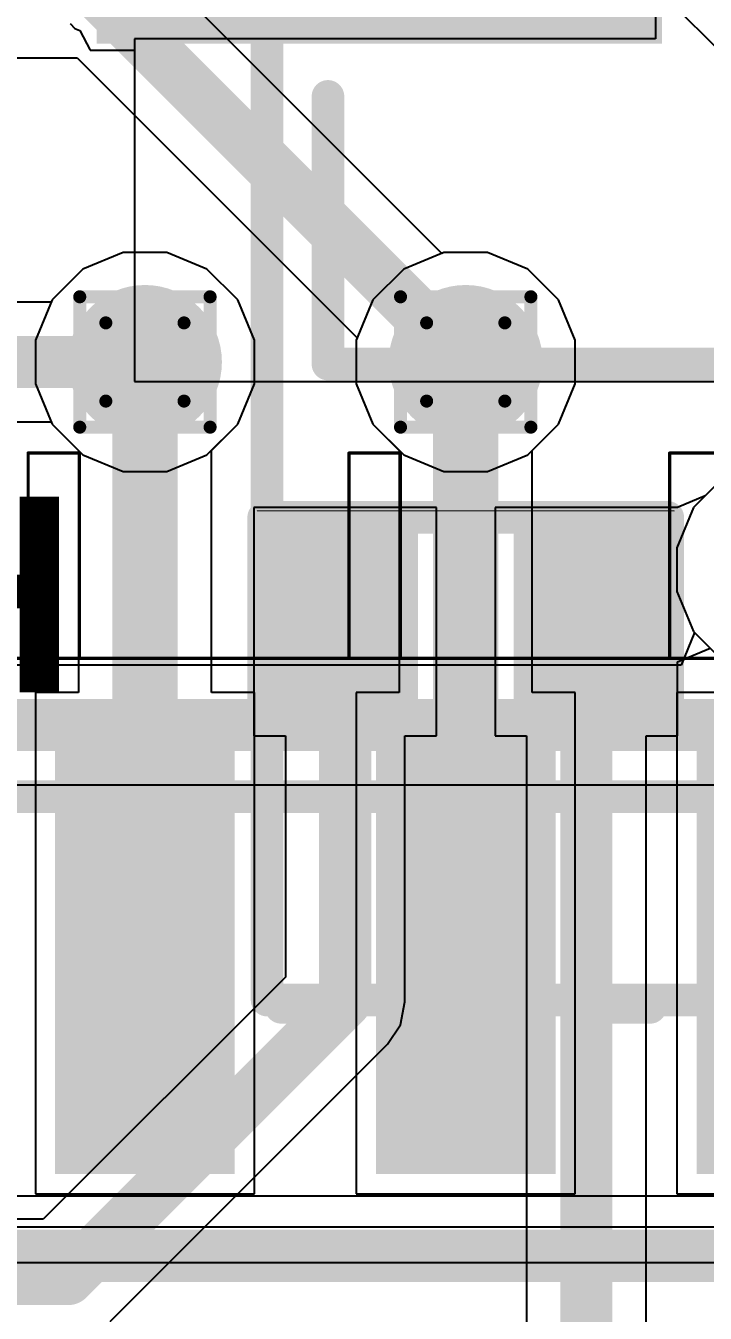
# Model space of a CAD drawing. Header units: inches. Extents: x -6 to 5433, y -4 to 5447.
# Drawn here: x 31.64 to 34.29, y -0.22 to 4.79 of the extents above; entities that cross this region are included whole.
import ezdxf

# ---------------------------------------------------------------- set-up
doc = ezdxf.new("R2010")
doc.units = ezdxf.units.IN
for name, color, linetype in [('Bottom Layer', 5, 'Continuous'), ('Bottom Overlay', 54, 'Continuous'), ('Bottom Paste', 16, 'Continuous'), ('Bottom Solder', 6, 'Continuous'), ('Dimensions', 6, 'Continuous'), ('Drill Drawing', 1, 'Continuous'), ('Ground', 16, 'Continuous'), ('Mechanical 4', 56, 'Continuous'), ('Power', 76, 'Continuous'), ('Top Layer', 1, 'Continuous'), ('Top Overlay', 2, 'Continuous'), ('Top Paste', 8, 'Continuous'), ('Top Solder', 216, 'Continuous'), ('Via Holes', 16, 'Continuous')]:
    doc.layers.add(name, color=color, linetype=linetype)
doc.styles.add('Arial_Bold', font='', dxfattribs={"height": 0.2})
doc.styles.get('Arial_Bold').set_extended_font_data('Arial', bold=True)

# ---------------------------------------------------------------- blocks, each defined once
blk = doc.blocks.new('YSPI0520_2R2M__2')
at = {"layer": 'Top Solder'}
blk.add_hatch(color=216, dxfattribs=at).paths.add_polyline_path([(1.3984, 1.3516), (3.6016, 1.3516), (3.6016, -1.3516), (1.3984, -1.3516)])
at = {"layer": 'Top Overlay'}
for points in [[(2.7, 2.6, 0.127, 0.127, 0), (-2.7, 2.6, 0.127, 0.127, 0)], [(2.7, 2.6, 0.127, 0.127, 0), (2.7, 1.557, 0.127, 0.127, 0)]]:
    blk.add_lwpolyline(points, format="xyseb", dxfattribs=at)
for points in [[(2.6682, 2.6, 0.0635, 0.0635, 1), (2.7317, 2.6, 0.0635, 0.0635, 1)], [(2.6682, 2.6, 0.0635, 0.0635, 1), (2.7317, 2.6, 0.0635, 0.0635, 1)], [(2.6682, 1.557, 0.0635, 0.0635, 1), (2.7317, 1.557, 0.0635, 0.0635, 1)]]:
    blk.add_lwpolyline(points, format="xyseb", close=True, dxfattribs=at)
blk = doc.blocks.new('SOIC_8_0_154___3_90___W______B_25')
at = {"layer": 'Bottom Overlay'}
blk.add_lwpolyline([(-1.8288, 2.5146, 0.127, 0.127, 0), (1.8034, 2.5146, 0.127, 0.127, 0)], format="xyseb", dxfattribs=at)
blk = doc.blocks.new('R___0402_B_26')
at = {"layer": 'Bottom Layer'}
for points in [[(-0.2413, 0.3175), (-0.2413, -0.3175), (-0.6985, -0.3175), (-0.6985, 0.3175)], [(0.6985, 0.3175), (0.6985, -0.3175), (0.2413, -0.3175), (0.2413, 0.3175)]]:
    blk.add_hatch(color=5, dxfattribs=at).paths.add_polyline_path(points)
at = {"layer": 'Bottom Paste'}
for points in [[(-0.2413, 0.3175), (-0.2413, -0.3175), (-0.6985, -0.3175), (-0.6985, 0.3175)], [(0.6985, 0.3175), (0.6985, -0.3175), (0.2413, -0.3175), (0.2413, 0.3175)]]:
    blk.add_hatch(color=16, dxfattribs=at).paths.add_polyline_path(points)
at = {"layer": 'Bottom Solder'}
for points in [[(-0.1863, 0.3725), (-0.1863, -0.3725), (-0.7535, -0.3725), (-0.7535, 0.3725)], [(0.7535, 0.3725), (0.7535, -0.3725), (0.1863, -0.3725), (0.1863, 0.3725)]]:
    blk.add_hatch(color=6, dxfattribs=at).paths.add_polyline_path(points)
at = {"layer": 'Bottom Overlay'}
for points in [[(-0.7874, -0.4064, 0.127, 0.127, 0), (-0.7874, 0.4064, 0.127, 0.127, 0)], [(-0.7874, 0.4064, 0.127, 0.127, 0), (0.7874, 0.4064, 0.127, 0.127, 0)], [(0.7874, -0.4064, 0.127, 0.127, 0), (0.7874, 0.4064, 0.127, 0.127, 0)], [(-0.8128, 0.4318, 0.00323, 0.00323, 0), (0.8128, 0.4318, 0.00323, 0.00323, 0)], [(-0.7874, -0.4064, 0.127, 0.127, 0), (0.7874, -0.4064, 0.127, 0.127, 0)]]:
    blk.add_lwpolyline(points, format="xyseb", dxfattribs=at)
for points in [[(-0.8191, 0.4064, 0.0635, 0.0635, 1), (-0.7556, 0.4064, 0.0635, 0.0635, 1)], [(-0.8191, 0.4064, 0.0635, 0.0635, 1), (-0.7556, 0.4064, 0.0635, 0.0635, 1)], [(0.7556, 0.4064, 0.0635, 0.0635, 1), (0.8191, 0.4064, 0.0635, 0.0635, 1)], [(0.7556, 0.4064, 0.0635, 0.0635, 1), (0.8191, 0.4064, 0.0635, 0.0635, 1)], [(-0.8136, 0.4318, 0.00161, 0.00161, 1), (-0.812, 0.4318, 0.00161, 0.00161, 1)], [(0.812, 0.4318, 0.00161, 0.00161, 1), (0.8136, 0.4318, 0.00161, 0.00161, 1)], [(-0.8191, -0.4064, 0.0635, 0.0635, 1), (-0.7556, -0.4064, 0.0635, 0.0635, 1)], [(-0.8191, -0.4064, 0.0635, 0.0635, 1), (-0.7556, -0.4064, 0.0635, 0.0635, 1)], [(0.7556, -0.4064, 0.0635, 0.0635, 1), (0.8191, -0.4064, 0.0635, 0.0635, 1)], [(0.7556, -0.4064, 0.0635, 0.0635, 1), (0.8191, -0.4064, 0.0635, 0.0635, 1)]]:
    blk.add_lwpolyline(points, format="xyseb", close=True, dxfattribs=at)
blk = doc.blocks.new('SM08B_GHS_TB_LF__SN__156')
at = {"layer": 'Top Layer'}
for points in [[(-3.4252, 2.4499), (-2.8252, 2.4499), (-2.8252, 0.7499), (-3.4252, 0.7499)], [(-2.175, 2.4499), (-1.575, 2.4499), (-1.575, 0.7499), (-2.175, 0.7499)]]:
    blk.add_hatch(color=1, dxfattribs=at).paths.add_polyline_path(points)
at = {"layer": 'Top Paste'}
for points in [[(-3.4252, 2.4499), (-2.8252, 2.4499), (-2.8252, 0.7499), (-3.4252, 0.7499)], [(-2.175, 2.4499), (-1.575, 2.4499), (-1.575, 0.7499), (-2.175, 0.7499)]]:
    blk.add_hatch(color=8, dxfattribs=at).paths.add_polyline_path(points)
at = {"layer": 'Top Solder'}
for points in [[(-3.4752, 2.5), (-2.7752, 2.5), (-2.7752, 0.6999), (-3.4752, 0.6999)], [(-2.225, 2.5), (-1.525, 2.5), (-1.525, 0.6999), (-2.225, 0.6999)], [(-0.9751, 2.5), (-0.2751, 2.5), (-0.2751, 0.6999), (-0.9751, 0.6999)]]:
    blk.add_hatch(color=216, dxfattribs=at).paths.add_polyline_path(points)
at = {"layer": 'Top Overlay'}
for points in [[(-2.594, 1.3499, 0.1274, 0.1274, 0), (-2.4063, 1.3499, 0.1274, 0.1274, 0)], [(-1.344, 1.3499, 0.1274, 0.1274, 0), (-1.1563, 1.3499, 0.1274, 0.1274, 0)]]:
    blk.add_lwpolyline(points, format="xyseb", dxfattribs=at)
for points in [[(-2.6258, 1.3499, 0.0637, 0.0637, 1), (-2.5622, 1.3499, 0.0637, 0.0637, 1)], [(-2.4381, 1.3499, 0.0637, 0.0637, 1), (-2.3744, 1.3499, 0.0637, 0.0637, 1)], [(-1.3759, 1.3499, 0.0637, 0.0637, 1), (-1.3122, 1.3499, 0.0637, 0.0637, 1)], [(-1.1881, 1.3499, 0.0637, 0.0637, 1), (-1.1244, 1.3499, 0.0637, 0.0637, 1)]]:
    blk.add_lwpolyline(points, format="xyseb", close=True, dxfattribs=at)

msp = doc.modelspace()

# ---------------------------------------------------------------- hatches: boundary and pattern name
at = {"layer": 'Bottom Layer'}
h = msp.add_hatch(color=5, dxfattribs=at)
edge = h.paths.add_edge_path()
edge.add_arc((32.1072, 3.4829), 0.3, 0, 360)
h = msp.add_hatch(color=5, dxfattribs=at)
edge = h.paths.add_edge_path()
edge.add_arc((33.3573, 3.4829), 0.3, 0, 360)
at = {"layer": 'Ground'}
h = msp.add_hatch(color=16, dxfattribs=at)
edge = h.paths.add_edge_path()
edge.add_arc((32.1072, 3.4829), 0.3, 0, 360)
h = msp.add_hatch(color=16, dxfattribs=at)
edge = h.paths.add_edge_path()
edge.add_arc((33.3573, 3.4829), 0.3, 0, 360)
at = {"layer": 'Power'}
h = msp.add_hatch(color=76, dxfattribs=at)
edge = h.paths.add_edge_path()
edge.add_arc((32.1072, 3.4829), 0.3, 0, 360)
h = msp.add_hatch(color=76, dxfattribs=at)
edge = h.paths.add_edge_path()
edge.add_arc((33.3573, 3.4829), 0.3, 0, 360)
at = {"layer": 'Top Layer'}
h = msp.add_hatch(color=1, dxfattribs=at)
edge = h.paths.add_edge_path()
edge.add_arc((32.1072, 3.4829), 0.3, 0, 360)
h = msp.add_hatch(color=1, dxfattribs=at)
edge = h.paths.add_edge_path()
edge.add_arc((33.3573, 3.4829), 0.3, 0, 360)
at = {"layer": 'Via Holes'}
h = msp.add_hatch(color=7, dxfattribs=at)
edge = h.paths.add_edge_path()
edge.add_arc((32.1072, 3.4829), 0.15, 0, 360)
h = msp.add_hatch(color=7, dxfattribs=at)
edge = h.paths.add_edge_path()
edge.add_arc((33.3573, 3.4829), 0.15, 0, 360)

# ---------------------------------------------------------------- linework, layer by layer
at = {"layer": 'Bottom Layer'}
for p, q in [((32.0222, 3.9099), (31.8653, 3.8449)), ((32.1921, 3.9099), (32.0222, 3.9099)), ((32.349, 3.8449), (32.1921, 3.9099)), ((33.2724, 3.9099), (33.1155, 3.8449)), ((33.4423, 3.9099), (33.2724, 3.9099)), ((33.5992, 3.8449), (33.4423, 3.9099)), ((31.8653, 3.8449), (31.7452, 3.7247)), ((32.4691, 3.7247), (32.349, 3.8449)), ((33.1155, 3.8449), (32.9953, 3.7247)), ((33.7193, 3.7247), (33.5992, 3.8449)), ((31.7452, 3.7247), (31.6802, 3.5678)), ((32.5342, 3.5678), (32.4691, 3.7247)), ((32.9953, 3.7247), (32.9303, 3.5678)), ((33.7843, 3.5678), (33.7193, 3.7247)), ((31.6802, 3.5678), (31.6802, 3.3979)), ((32.5342, 3.3979), (32.5342, 3.5678)), ((32.9303, 3.5678), (32.9303, 3.3979)), ((33.7843, 3.3979), (33.7843, 3.5678)), ((31.6802, 3.3979), (31.7452, 3.241)), ((32.4691, 3.241), (32.5342, 3.3979)), ((32.9303, 3.3979), (32.9953, 3.241)), ((33.7193, 3.241), (33.7843, 3.3979)), ((31.7452, 3.241), (31.8653, 3.1209)), ((32.349, 3.1209), (32.4691, 3.241)), ((32.9953, 3.241), (33.1155, 3.1209)), ((33.5992, 3.1209), (33.7193, 3.241)), ((31.8653, 3.1209), (32.0222, 3.0559)), ((32.1921, 3.0559), (32.349, 3.1209)), ((33.1155, 3.1209), (33.2724, 3.0559)), ((33.4423, 3.0559), (33.5992, 3.1209)), ((32.0222, 3.0559), (32.1921, 3.0559)), ((33.2724, 3.0559), (33.4423, 3.0559)), ((34.2908, 2.9615), (34.1828, 2.9154)), ((33.243, 2.9154), (32.5318, 2.9154)), ((32.5318, 2.9154), (32.5318, 2.0264)), ((33.243, 2.0264), (33.243, 2.9154)), ((34.1828, 2.9154), (33.4716, 2.9154)), ((33.4716, 2.9154), (33.4716, 2.0264)), ((34.1828, 2.9154), (34.1828, 2.9154)), ((34.1828, 2.9154), (34.1828, 2.9154)), ((34.1828, 2.9154), (34.1828, 2.9154)), ((34.1828, 2.3151), (34.3098, 2.3677)), ((34.1828, 2.0264), (34.1828, 2.3151)), ((32.5318, 2.0264), (32.6544, 2.0264)), ((32.6544, 2.0264), (32.6544, 1.0863)), ((33.1205, 0.9898), (33.1205, 2.0264)), ((33.1205, 2.0264), (33.243, 2.0264)), ((33.4716, 2.0264), (33.5942, 2.0264)), ((33.5942, 2.0264), (33.5942, -0.3242)), ((34.0603, -0.4207), (34.0603, 2.0264)), ((34.0603, 2.0264), (34.1828, 2.0264)), ((32.6544, 1.0863), (31.7106, 0.1426)), ((33.1028, 0.9006), (33.1205, 0.9898)), ((33.0523, 0.825), (33.1028, 0.9006)), ((31.972, -0.2553), (33.0523, 0.825)), ((31.7106, 0.1426), (31.3541, 0.1426))]:
    msp.add_line(p, q, dxfattribs=at)
for points in [[(32.8874, 0.9898, 0.2032, 0.2032, 0), (32.8874, 2.4709, 0.2032, 0.2032, 0)], [(33.8272, -0.4207, 0.2032, 0.2032, 0), (33.8272, 2.4709, 0.2032, 0.2032, 0)], [(31.8072, -0.0905, 0.2032, 0.2032, 0), (32.8874, 0.9898, 0.2032, 0.2032, 0)], [(30.4521, -0.0905, 0.2032, 0.2032, 0), (31.8072, -0.0905, 0.2032, 0.2032, 0)]]:
    msp.add_lwpolyline(points, format="xyseb", dxfattribs=at)
for points in [[(32.8366, 2.4709, 0.1016, 0.1016, 1), (32.9382, 2.4709, 0.1016, 0.1016, 1)], [(33.7764, 2.4709, 0.1016, 0.1016, 1), (33.878, 2.4709, 0.1016, 0.1016, 1)], [(32.8366, 0.9898, 0.1016, 0.1016, 1), (32.9382, 0.9898, 0.1016, 0.1016, 1)], [(32.8366, 0.9898, 0.1016, 0.1016, 1), (32.9382, 0.9898, 0.1016, 0.1016, 1)], [(31.7564, -0.0905, 0.1016, 0.1016, 1), (31.858, -0.0905, 0.1016, 0.1016, 1)], [(31.7564, -0.0905, 0.1016, 0.1016, 1), (31.858, -0.0905, 0.1016, 0.1016, 1)]]:
    msp.add_lwpolyline(points, format="xyseb", close=True, dxfattribs=at)
at = {"layer": 'Dimensions'}
for points in [[(32.5832, 0.9965, 0.127, 0.127, 0), (32.5832, 29.995, 0.127, 0.127, 0)], [(32.5832, 0.9965, 0.127, 0.127, 0), (61.5832, 0.9965, 0.127, 0.127, 0)]]:
    msp.add_lwpolyline(points, format="xyseb", dxfattribs=at)
msp.add_lwpolyline([(32.5515, 0.9965, 0.0635, 0.0635, 1), (32.615, 0.9965, 0.0635, 0.0635, 1)], format="xyseb", close=True, dxfattribs=at)
msp.add_lwpolyline([(32.5515, 0.9965, 0.0635, 0.0635, 1), (32.615, 0.9965, 0.0635, 0.0635, 1)], format="xyseb", close=True, dxfattribs=at)
at = {"layer": 'Drill Drawing'}
for points in [[(31.8532, 3.7369, 0.0508, 0.0508, 0), (32.3612, 3.7369, 0.0508, 0.0508, 0)], [(31.8532, 3.2289, 0.0508, 0.0508, 0), (31.8532, 3.7369, 0.0508, 0.0508, 0)], [(32.3612, 3.2289, 0.0508, 0.0508, 0), (32.3612, 3.7369, 0.0508, 0.0508, 0)], [(33.1033, 3.7369, 0.0508, 0.0508, 0), (33.6113, 3.7369, 0.0508, 0.0508, 0)], [(33.1033, 3.2289, 0.0508, 0.0508, 0), (33.1033, 3.7369, 0.0508, 0.0508, 0)], [(33.6113, 3.2289, 0.0508, 0.0508, 0), (33.6113, 3.7369, 0.0508, 0.0508, 0)], [(31.9548, 3.6353, 0.0508, 0.0508, 0), (32.2596, 3.6353, 0.0508, 0.0508, 0)], [(31.9548, 3.3305, 0.0508, 0.0508, 0), (31.9548, 3.6353, 0.0508, 0.0508, 0)], [(32.2596, 3.3305, 0.0508, 0.0508, 0), (32.2596, 3.6353, 0.0508, 0.0508, 0)], [(33.2049, 3.6353, 0.0508, 0.0508, 0), (33.5097, 3.6353, 0.0508, 0.0508, 0)], [(33.2049, 3.3305, 0.0508, 0.0508, 0), (33.2049, 3.6353, 0.0508, 0.0508, 0)], [(33.5097, 3.3305, 0.0508, 0.0508, 0), (33.5097, 3.6353, 0.0508, 0.0508, 0)], [(31.9548, 3.3305, 0.0508, 0.0508, 0), (32.2596, 3.3305, 0.0508, 0.0508, 0)], [(33.2049, 3.3305, 0.0508, 0.0508, 0), (33.5097, 3.3305, 0.0508, 0.0508, 0)], [(31.8532, 3.2289, 0.0508, 0.0508, 0), (32.3612, 3.2289, 0.0508, 0.0508, 0)], [(33.1033, 3.2289, 0.0508, 0.0508, 0), (33.6113, 3.2289, 0.0508, 0.0508, 0)]]:
    msp.add_lwpolyline(points, format="xyseb", dxfattribs=at)
for points in [[(31.8405, 3.7369, 0.0254, 0.0254, 1), (31.8659, 3.7369, 0.0254, 0.0254, 1)], [(31.8405, 3.7369, 0.0254, 0.0254, 1), (31.8659, 3.7369, 0.0254, 0.0254, 1)], [(32.3485, 3.7369, 0.0254, 0.0254, 1), (32.3739, 3.7369, 0.0254, 0.0254, 1)], [(32.3485, 3.7369, 0.0254, 0.0254, 1), (32.3739, 3.7369, 0.0254, 0.0254, 1)], [(33.0906, 3.7369, 0.0254, 0.0254, 1), (33.116, 3.7369, 0.0254, 0.0254, 1)], [(33.0906, 3.7369, 0.0254, 0.0254, 1), (33.116, 3.7369, 0.0254, 0.0254, 1)], [(33.5986, 3.7369, 0.0254, 0.0254, 1), (33.624, 3.7369, 0.0254, 0.0254, 1)], [(33.5986, 3.7369, 0.0254, 0.0254, 1), (33.624, 3.7369, 0.0254, 0.0254, 1)], [(31.9421, 3.6353, 0.0254, 0.0254, 1), (31.9675, 3.6353, 0.0254, 0.0254, 1)], [(31.9421, 3.6353, 0.0254, 0.0254, 1), (31.9675, 3.6353, 0.0254, 0.0254, 1)], [(32.2469, 3.6353, 0.0254, 0.0254, 1), (32.2723, 3.6353, 0.0254, 0.0254, 1)], [(32.2469, 3.6353, 0.0254, 0.0254, 1), (32.2723, 3.6353, 0.0254, 0.0254, 1)], [(33.1922, 3.6353, 0.0254, 0.0254, 1), (33.2176, 3.6353, 0.0254, 0.0254, 1)], [(33.1922, 3.6353, 0.0254, 0.0254, 1), (33.2176, 3.6353, 0.0254, 0.0254, 1)], [(33.497, 3.6353, 0.0254, 0.0254, 1), (33.5224, 3.6353, 0.0254, 0.0254, 1)], [(33.497, 3.6353, 0.0254, 0.0254, 1), (33.5224, 3.6353, 0.0254, 0.0254, 1)], [(31.9421, 3.3305, 0.0254, 0.0254, 1), (31.9675, 3.3305, 0.0254, 0.0254, 1)], [(31.9421, 3.3305, 0.0254, 0.0254, 1), (31.9675, 3.3305, 0.0254, 0.0254, 1)], [(32.2469, 3.3305, 0.0254, 0.0254, 1), (32.2723, 3.3305, 0.0254, 0.0254, 1)], [(32.2469, 3.3305, 0.0254, 0.0254, 1), (32.2723, 3.3305, 0.0254, 0.0254, 1)], [(33.1922, 3.3305, 0.0254, 0.0254, 1), (33.2176, 3.3305, 0.0254, 0.0254, 1)], [(33.1922, 3.3305, 0.0254, 0.0254, 1), (33.2176, 3.3305, 0.0254, 0.0254, 1)], [(33.497, 3.3305, 0.0254, 0.0254, 1), (33.5224, 3.3305, 0.0254, 0.0254, 1)], [(33.497, 3.3305, 0.0254, 0.0254, 1), (33.5224, 3.3305, 0.0254, 0.0254, 1)], [(31.8405, 3.2289, 0.0254, 0.0254, 1), (31.8659, 3.2289, 0.0254, 0.0254, 1)], [(31.8405, 3.2289, 0.0254, 0.0254, 1), (31.8659, 3.2289, 0.0254, 0.0254, 1)], [(32.3485, 3.2289, 0.0254, 0.0254, 1), (32.3739, 3.2289, 0.0254, 0.0254, 1)], [(32.3485, 3.2289, 0.0254, 0.0254, 1), (32.3739, 3.2289, 0.0254, 0.0254, 1)], [(33.0906, 3.2289, 0.0254, 0.0254, 1), (33.116, 3.2289, 0.0254, 0.0254, 1)], [(33.0906, 3.2289, 0.0254, 0.0254, 1), (33.116, 3.2289, 0.0254, 0.0254, 1)], [(33.5986, 3.2289, 0.0254, 0.0254, 1), (33.624, 3.2289, 0.0254, 0.0254, 1)], [(33.5986, 3.2289, 0.0254, 0.0254, 1), (33.624, 3.2289, 0.0254, 0.0254, 1)]]:
    msp.add_lwpolyline(points, format="xyseb", close=True, dxfattribs=at)
at = {"layer": 'Ground'}
for p, q in [((33.622, 5.4184), (34.3742, 4.6662)), ((33.2636, 3.9062), (32.1041, 5.0658)), ((27.2532, 4.6679), (31.8427, 4.6679)), ((31.8427, 4.6679), (32.934, 3.5766)), ((32.0222, 3.9099), (31.8653, 3.8449)), ((32.1921, 3.9099), (32.0222, 3.9099)), ((32.349, 3.8449), (32.1921, 3.9099)), ((33.2724, 3.9099), (33.2636, 3.9062)), ((33.4423, 3.9099), (33.2724, 3.9099)), ((33.5992, 3.8449), (33.4423, 3.9099)), ((31.8653, 3.8449), (31.7452, 3.7247)), ((32.4691, 3.7247), (32.349, 3.8449)), ((33.7193, 3.7247), (33.5992, 3.8449)), ((31.7415, 3.7159), (27.3774, 3.7159)), ((31.7452, 3.7247), (31.7415, 3.7159)), ((32.5342, 3.5678), (32.4691, 3.7247)), ((33.7843, 3.5678), (33.7193, 3.7247)), ((32.5342, 3.3979), (32.5342, 3.5678)), ((32.934, 3.5766), (32.9303, 3.5678)), ((32.9303, 3.5678), (32.9303, 3.3979)), ((33.7843, 3.3979), (33.7843, 3.5678)), ((32.4691, 3.241), (32.5342, 3.3979)), ((32.9303, 3.3979), (32.9953, 3.241)), ((33.7193, 3.241), (33.7843, 3.3979)), ((20.6458, 3.2498), (31.7415, 3.2498)), ((31.7415, 3.2498), (31.7452, 3.241)), ((31.7452, 3.241), (31.8653, 3.1209)), ((32.349, 3.1209), (32.4691, 3.241)), ((32.9953, 3.241), (33.1155, 3.1209)), ((33.5992, 3.1209), (33.7193, 3.241)), ((31.8653, 3.1209), (32.0222, 3.0559)), ((32.1921, 3.0559), (32.349, 3.1209)), ((33.1155, 3.1209), (33.2724, 3.0559)), ((33.4423, 3.0559), (33.5992, 3.1209)), ((32.0222, 3.0559), (32.1921, 3.0559)), ((33.2724, 3.0559), (33.4423, 3.0559)), ((34.3654, 3.0361), (34.2453, 2.916)), ((34.2453, 2.916), (34.1803, 2.7591)), ((34.1803, 2.7591), (34.1803, 2.5892)), ((34.1803, 2.5892), (34.2453, 2.4322)), ((34.2453, 2.4322), (34.3654, 2.3121)), ((37.1145, 0.2331), (26.175, 0.2331))]:
    msp.add_line(p, q, dxfattribs=at)
for points in [[(31.9392, 4.901, 0.2032, 0.2032, 0), (33.3573, 3.4829, 0.2032, 0.2032, 0)], [(20.5492, 3.4829, 0.2032, 0.2032, 0), (32.1072, 3.4829, 0.2032, 0.2032, 0)], [(17.7443, 0, 0.2032, 0.2032, 0), (37.211, 0, 0.2032, 0.2032, 0)]]:
    msp.add_lwpolyline(points, format="xyseb", dxfattribs=at)
for points in [[(32.0564, 3.4829, 0.1016, 0.1016, 1), (32.158, 3.4829, 0.1016, 0.1016, 1)], [(33.3065, 3.4829, 0.1016, 0.1016, 1), (33.4081, 3.4829, 0.1016, 0.1016, 1)]]:
    msp.add_lwpolyline(points, format="xyseb", close=True, dxfattribs=at)
at = {"layer": 'Mechanical 4'}
for points in [[(31.6521, 3.1279, 0.0127, 0.0127, 0), (31.8521, 3.1279, 0.0127, 0.0127, 0)], [(31.6521, 2.3279, 0.0127, 0.0127, 0), (31.6521, 3.1279, 0.0127, 0.0127, 0)], [(31.8521, 2.3279, 0.0127, 0.0127, 0), (31.8521, 3.1279, 0.0127, 0.0127, 0)], [(32.9021, 3.1279, 0.0127, 0.0127, 0), (33.1021, 3.1279, 0.0127, 0.0127, 0)], [(32.9021, 2.3279, 0.0127, 0.0127, 0), (32.9021, 3.1279, 0.0127, 0.0127, 0)], [(33.1021, 2.3279, 0.0127, 0.0127, 0), (33.1021, 3.1279, 0.0127, 0.0127, 0)], [(34.1521, 3.1279, 0.0127, 0.0127, 0), (34.3521, 3.1279, 0.0127, 0.0127, 0)], [(34.1521, 2.3279, 0.0127, 0.0127, 0), (34.1521, 3.1279, 0.0127, 0.0127, 0)], [(27.0021, 2.3279, 0.0127, 0.0127, 0), (45.2521, 2.3279, 0.0127, 0.0127, 0)]]:
    msp.add_lwpolyline(points, format="xyseb", dxfattribs=at)
for points in [[(31.6489, 3.1279, 0.00635, 0.00635, 1), (31.6553, 3.1279, 0.00635, 0.00635, 1)], [(31.6489, 3.1279, 0.00635, 0.00635, 1), (31.6553, 3.1279, 0.00635, 0.00635, 1)], [(31.8489, 3.1279, 0.00635, 0.00635, 1), (31.8553, 3.1279, 0.00635, 0.00635, 1)], [(31.8489, 3.1279, 0.00635, 0.00635, 1), (31.8553, 3.1279, 0.00635, 0.00635, 1)], [(32.8989, 3.1279, 0.00635, 0.00635, 1), (32.9053, 3.1279, 0.00635, 0.00635, 1)], [(32.8989, 3.1279, 0.00635, 0.00635, 1), (32.9053, 3.1279, 0.00635, 0.00635, 1)], [(33.0989, 3.1279, 0.00635, 0.00635, 1), (33.1053, 3.1279, 0.00635, 0.00635, 1)], [(33.0989, 3.1279, 0.00635, 0.00635, 1), (33.1053, 3.1279, 0.00635, 0.00635, 1)], [(34.1489, 3.1279, 0.00635, 0.00635, 1), (34.1553, 3.1279, 0.00635, 0.00635, 1)], [(34.1489, 3.1279, 0.00635, 0.00635, 1), (34.1553, 3.1279, 0.00635, 0.00635, 1)], [(31.6489, 2.3279, 0.00635, 0.00635, 1), (31.6553, 2.3279, 0.00635, 0.00635, 1)], [(31.8489, 2.3279, 0.00635, 0.00635, 1), (31.8553, 2.3279, 0.00635, 0.00635, 1)], [(32.8989, 2.3279, 0.00635, 0.00635, 1), (32.9053, 2.3279, 0.00635, 0.00635, 1)], [(33.0989, 2.3279, 0.00635, 0.00635, 1), (33.1053, 2.3279, 0.00635, 0.00635, 1)], [(34.1489, 2.3279, 0.00635, 0.00635, 1), (34.1553, 2.3279, 0.00635, 0.00635, 1)]]:
    msp.add_lwpolyline(points, format="xyseb", close=True, dxfattribs=at)
at = {"layer": 'Power'}
for p, q in [((32.0222, 3.9099), (31.8653, 3.8449)), ((32.1921, 3.9099), (32.0222, 3.9099)), ((32.349, 3.8449), (32.1921, 3.9099)), ((33.2724, 3.9099), (33.1155, 3.8449)), ((33.4423, 3.9099), (33.2724, 3.9099)), ((33.5992, 3.8449), (33.4423, 3.9099)), ((31.8653, 3.8449), (31.7452, 3.7247)), ((32.4691, 3.7247), (32.349, 3.8449)), ((33.1155, 3.8449), (32.9953, 3.7247)), ((33.7193, 3.7247), (33.5992, 3.8449)), ((31.7452, 3.7247), (31.6802, 3.5678)), ((32.5342, 3.5678), (32.4691, 3.7247)), ((32.9953, 3.7247), (32.9303, 3.5678)), ((33.7843, 3.5678), (33.7193, 3.7247)), ((31.6802, 3.5678), (31.6802, 3.3979)), ((32.5342, 3.3979), (32.5342, 3.5678)), ((32.9303, 3.5678), (32.9303, 3.3979)), ((33.7843, 3.3979), (33.7843, 3.5678)), ((31.6802, 3.3979), (31.7452, 3.241)), ((32.4691, 3.241), (32.5342, 3.3979)), ((32.9303, 3.3979), (32.9953, 3.241)), ((33.7193, 3.241), (33.7843, 3.3979)), ((31.7452, 3.241), (31.8653, 3.1209)), ((32.349, 3.1209), (32.4691, 3.241)), ((32.9953, 3.241), (33.1155, 3.1209)), ((33.5992, 3.1209), (33.7193, 3.241)), ((31.8653, 3.1209), (32.0222, 3.0559)), ((32.1921, 3.0559), (32.349, 3.1209)), ((33.1155, 3.1209), (33.2724, 3.0559)), ((33.4423, 3.0559), (33.5992, 3.1209)), ((32.0222, 3.0559), (32.1921, 3.0559)), ((33.2724, 3.0559), (33.4423, 3.0559)), ((34.3654, 3.0361), (34.2453, 2.916)), ((34.2453, 2.916), (34.1803, 2.7591)), ((34.1803, 2.7591), (34.1803, 2.5892)), ((34.1803, 2.5892), (34.2453, 2.4322)), ((34.249, 2.4285), (34.1964, 2.3015)), ((34.2453, 2.4322), (34.249, 2.4285)), ((34.1964, 2.3015), (27.5236, 2.3015)), ((27.4271, 1.8354), (54.3291, 1.8354))]:
    msp.add_line(p, q, dxfattribs=at)
msp.add_lwpolyline([(27.4271, 2.0684, 0.2032, 0.2032, 0), (39.4661, 2.0684, 0.2032, 0.2032, 0)], format="xyseb", dxfattribs=at)
at = {"layer": 'Top Layer'}
for p, q in [((34.0966, 7.6454), (34.0966, 4.7425)), ((31.8154, 4.8013), (31.8347, 4.782)), ((31.8347, 4.782), (31.8347, 4.782)), ((31.8347, 4.782), (31.8347, 4.782)), ((31.8347, 4.782), (31.8541, 4.774)), ((31.8541, 4.774), (31.8934, 4.6978)), ((34.0966, 4.7425), (32.067, 4.7425)), ((32.067, 4.7425), (32.067, 3.4067)), ((31.8934, 4.6978), (32.067, 4.6978)), ((32.067, 4.6978), (32.067, 3.9099)), ((32.0222, 3.9099), (31.8653, 3.8449)), ((32.067, 3.9099), (32.0222, 3.9099)), ((31.8653, 3.8449), (31.7452, 3.7247)), ((31.7452, 3.7247), (31.6802, 3.5678)), ((31.6802, 3.5678), (31.6802, 3.3979)), ((31.6802, 3.3979), (31.7452, 3.241)), ((32.067, 3.4067), (39.2324, 3.4067)), ((32.4691, 3.241), (32.5342, 3.3979)), ((32.5342, 3.3979), (32.5342, 3.4067)), ((32.5342, 3.4067), (32.9303, 3.4067)), ((32.9303, 3.4067), (32.9303, 3.3979)), ((32.9303, 3.3979), (32.9953, 3.241)), ((33.7193, 3.241), (33.7843, 3.3979)), ((33.7843, 3.3979), (33.7843, 3.4067)), ((33.7843, 3.4067), (36.5602, 3.4067)), ((31.7452, 3.241), (31.8482, 3.138)), ((32.3661, 3.138), (32.4691, 3.241)), ((32.9953, 3.241), (33.0984, 3.138)), ((33.6163, 3.138), (33.7193, 3.241)), ((31.8482, 3.138), (31.8482, 2.1954)), ((32.3661, 2.1954), (32.3661, 3.138)), ((33.0984, 3.138), (33.0984, 2.1954)), ((33.6163, 2.1954), (33.6163, 3.138)), ((34.3654, 3.0361), (34.2453, 2.916)), ((34.2453, 2.916), (34.1803, 2.7591)), ((34.1803, 2.7591), (34.1803, 2.5892)), ((34.1803, 2.5892), (34.2453, 2.4322)), ((34.2453, 2.4322), (34.3483, 2.3292)), ((31.8482, 2.1954), (31.6802, 2.1954)), ((31.6802, 2.1954), (31.6802, 0.2414)), ((32.5342, 2.1954), (32.3661, 2.1954)), ((32.5342, 0.2414), (32.5342, 2.1954)), ((33.0984, 2.1954), (32.9303, 2.1954)), ((32.9303, 2.1954), (32.9303, 0.2414)), ((33.7843, 2.1954), (33.6163, 2.1954)), ((33.7843, 0.2414), (33.7843, 2.1954)), ((34.3483, 2.1954), (34.1803, 2.1954)), ((34.1803, 2.1954), (34.1803, 0.2414)), ((31.6802, 0.2414), (32.5342, 0.2414)), ((32.9303, 0.2414), (33.7843, 0.2414)), ((34.1803, 0.2414), (35.0343, 0.2414)), ((39.1698, 0.1121), (31.1572, 0.1121)), ((31.1572, -0.0254), (39.3073, -0.0254))]:
    msp.add_line(p, q, dxfattribs=at)
for points in [[(32.1072, 1.2184, 0.254, 0.254, 0), (32.1072, 3.4829, 0.254, 0.254, 0)], [(33.3573, 1.2184, 0.254, 0.254, 0), (33.3573, 3.4829, 0.254, 0.254, 0)]]:
    msp.add_lwpolyline(points, format="xyseb", dxfattribs=at)
for points in [[(32.0437, 3.4829, 0.127, 0.127, 1), (32.1707, 3.4829, 0.127, 0.127, 1)], [(33.2938, 3.4829, 0.127, 0.127, 1), (33.4208, 3.4829, 0.127, 0.127, 1)], [(32.0437, 1.2184, 0.127, 0.127, 1), (32.1707, 1.2184, 0.127, 0.127, 1)], [(33.2938, 1.2184, 0.127, 0.127, 1), (33.4208, 1.2184, 0.127, 0.127, 1)]]:
    msp.add_lwpolyline(points, format="xyseb", close=True, dxfattribs=at)

# ---------------------------------------------------------------- block references
at = {"rotation": 180}
msp.add_blockref('YSPI0520_2R2M__2', (35.5204, 6.0748), dxfattribs=at)
for name, p in [('R___0402_B_26', (33.3573, 2.4709)), ('SM08B_GHS_TB_LF__SN__156', (35.2324, -0.3815)), ('SOIC_8_0_154___3_90___W______B_25', (33.1521, -0.7255))]:
    msp.add_blockref(name, p)

# ---------------------------------------------------------------- texts
at = {"layer": 'Bottom Overlay', "style": 'Arial_Bold', "text_generation_flag": 2}
msp.add_text('HDR_DN', height=0.762, rotation=360, dxfattribs=at).set_placement((31.8433, 2.1958))

doc.saveas('drawing.dxf')
